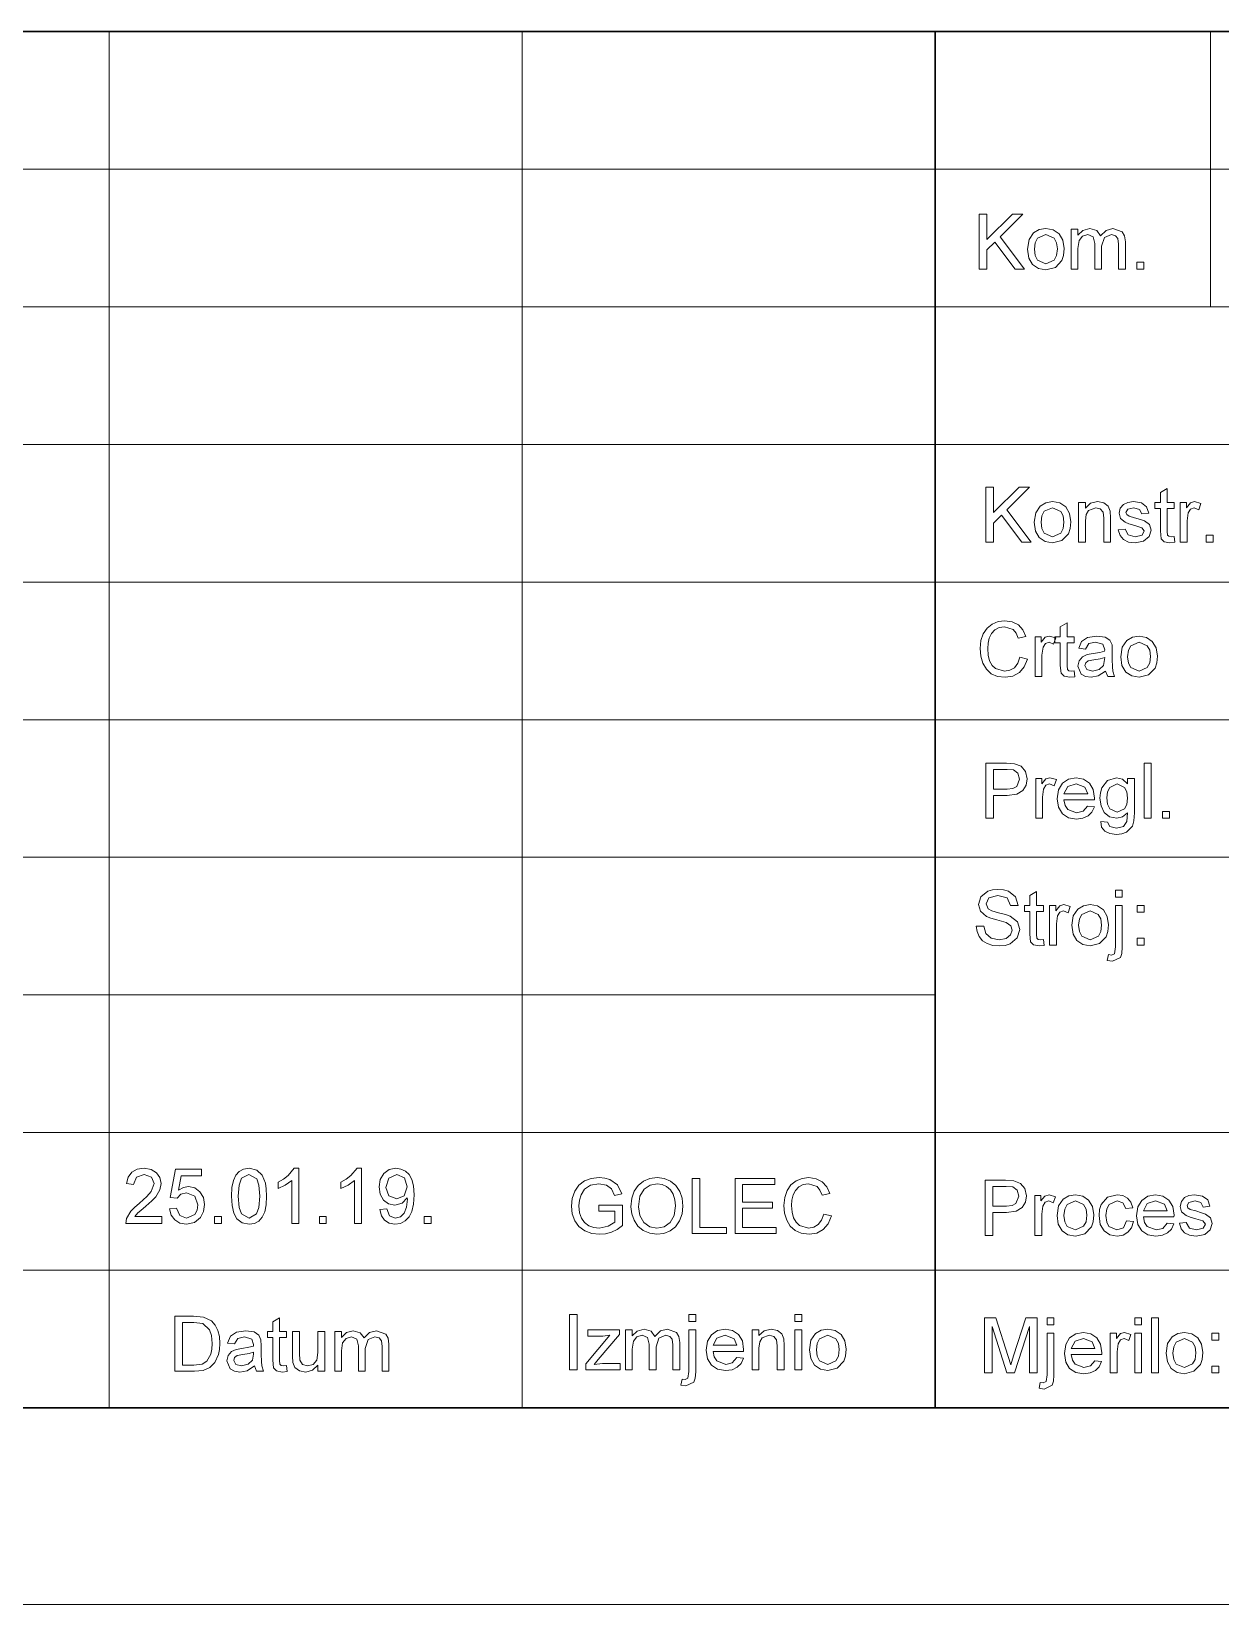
# Model space of a CAD drawing. Extents: x 0 to 297, y 0 to 420.
# Drawn here: x 201.23 to 231.47, y 0 to 40 of the extents above; entities that cross this region are included whole.
import ezdxf

# ---------------------------------------------------------------- set-up
doc = ezdxf.new("R2010")
doc.units = 0

msp = doc.modelspace()

# ---------------------------------------------------------------- linework, layer by layer
at = {"color": 7, "lineweight": 30}
for p, q in [((142.421, 40), (292, 40)), ((224.211, 40), (224.211, 5)), ((20, 5), (292, 5))]:
    msp.add_line(p, q, dxfattribs=at)
at = {"color": 7, "lineweight": 13}
for p, q in [((203.211, 40), (203.211, 5)), ((213.711, 40), (213.711, 5)), ((142.421, 36.5), (292, 36.5)), ((292, 33), (142.421, 33)), ((142.421, 29.5), (260.611, 29.5)), ((142.421, 26), (260.611, 26)), ((142.421, 22.5), (260.611, 22.5)), ((142.421, 19), (292, 19)), ((224.211, 15.5), (142.421, 15.5)), ((142.421, 12), (292, 12)), ((142.421, 8.5), (292, 8.5)), ((0, 0), (297, 0))]:
    msp.add_line(p, q, dxfattribs=at)
at = {"color": 7, "lineweight": 13, "ltscale": 0.175}
msp.add_line((231.211, 40), (231.211, 33), dxfattribs=at)
at = {"color": 7, "lineweight": 13}
for points in [[(225.335, 33.958), (225.335, 35.358), (225.53, 35.358), (225.53, 34.71), (226.178, 35.358), (226.444, 35.358), (225.867, 34.782), (226.482, 33.958), (226.245, 33.958), (225.731, 34.645), (225.53, 34.444), (225.53, 33.958)], [(226.56, 34.464), (226.599, 34.707), (226.714, 34.877), (226.857, 34.961), (227.027, 34.989), (227.214, 34.955), (227.363, 34.853), (227.461, 34.691), (227.494, 34.478), (227.479, 34.305), (227.436, 34.173), (227.268, 34), (227.027, 33.939), (226.838, 33.973), (226.689, 34.074), (226.592, 34.239)], [(226.735, 34.464), (226.756, 34.302), (226.818, 34.187), (227.027, 34.094), (227.235, 34.187), (227.298, 34.304), (227.319, 34.47), (227.298, 34.627), (227.235, 34.741), (227.027, 34.833), (226.818, 34.742), (226.756, 34.626)], [(227.669, 33.958), (227.669, 34.969), (227.844, 34.969), (227.844, 34.817), (227.967, 34.942), (228.141, 34.989), (228.321, 34.94), (228.419, 34.805), (228.558, 34.943), (228.734, 34.989), (228.968, 34.906), (229.029, 34.8), (229.049, 34.65), (229.049, 33.958), (228.874, 33.958), (228.874, 34.588), (228.857, 34.734), (228.797, 34.806), (228.694, 34.833), (228.517, 34.763), (228.446, 34.539), (228.446, 33.958), (228.271, 33.958), (228.271, 34.608), (228.23, 34.777), (228.093, 34.833), (227.96, 34.796), (227.871, 34.685), (227.844, 34.477), (227.844, 33.958)], [(229.341, 33.958), (229.341, 34.133), (229.516, 34.133), (229.516, 33.958)], [(225.505, 27.014), (225.505, 28.414), (225.699, 28.414), (225.699, 27.766), (226.347, 28.414), (226.613, 28.414), (226.036, 27.838), (226.652, 27.014), (226.414, 27.014), (225.9, 27.701), (225.699, 27.5), (225.699, 27.014)], [(226.73, 27.52), (226.768, 27.763), (226.883, 27.933), (227.026, 28.017), (227.197, 28.045), (227.384, 28.011), (227.533, 27.909), (227.63, 27.747), (227.663, 27.534), (227.649, 27.361), (227.605, 27.229), (227.437, 27.056), (227.197, 26.995), (227.008, 27.029), (226.859, 27.13), (226.762, 27.295)], [(227.857, 27.014), (227.857, 28.025), (228.032, 28.025), (228.032, 27.882), (228.163, 28.004), (228.342, 28.045), (228.503, 28.012), (228.614, 27.926), (228.665, 27.8), (228.674, 27.634), (228.674, 27.014), (228.499, 27.014), (228.499, 27.622), (228.48, 27.777), (228.411, 27.859), (228.294, 27.889), (228.11, 27.821), (228.052, 27.721), (228.032, 27.56), (228.032, 27.014)], [(228.869, 27.325), (229.044, 27.345), (229.122, 27.201), (229.301, 27.15), (229.473, 27.195), (229.53, 27.298), (229.465, 27.382), (229.289, 27.436), (229.139, 27.48), (229.04, 27.519), (228.927, 27.615), (228.888, 27.752), (228.918, 27.878), (229.001, 27.974), (229.108, 28.024), (229.253, 28.045), (229.458, 28.01), (229.588, 27.914), (229.646, 27.753), (229.471, 27.734), (229.41, 27.848), (229.266, 27.889), (229.11, 27.854), (229.063, 27.77), (229.082, 27.716), (229.143, 27.674), (229.284, 27.634), (229.431, 27.589), (229.533, 27.554), (229.659, 27.463), (229.705, 27.316), (229.655, 27.154), (229.511, 27.036), (229.299, 26.995), (229.126, 27.016), (229, 27.078), (228.916, 27.182)], [(230.288, 27.161), (230.307, 27.01), (230.177, 26.995), (230.032, 27.024), (229.959, 27.1), (229.938, 27.299), (229.938, 27.87), (229.802, 27.87), (229.802, 28.025), (229.938, 28.025), (229.938, 28.275), (230.113, 28.378), (230.113, 28.025), (230.288, 28.025), (230.288, 27.87), (230.113, 27.87), (230.113, 27.288), (230.122, 27.195), (230.152, 27.163), (230.212, 27.15)], [(230.444, 27.014), (230.444, 28.025), (230.599, 28.025), (230.599, 27.89), (230.701, 28.015), (230.804, 28.045), (230.969, 27.997), (230.913, 27.84), (230.797, 27.889), (230.704, 27.855), (230.645, 27.759), (230.619, 27.555), (230.619, 27.014)], [(226.905, 27.52), (226.925, 27.358), (226.988, 27.243), (227.197, 27.15), (227.405, 27.243), (227.467, 27.36), (227.488, 27.526), (227.467, 27.683), (227.404, 27.797), (227.197, 27.889), (226.988, 27.798), (226.925, 27.682)], [(231.105, 27.014), (231.105, 27.189), (231.28, 27.189), (231.28, 27.014)], [(226.364, 24.088), (226.559, 24.041), (226.479, 23.842), (226.355, 23.696), (226.191, 23.607), (225.994, 23.577), (225.794, 23.6), (225.636, 23.668), (225.514, 23.781), (225.425, 23.934), (225.371, 24.114), (225.353, 24.307), (225.373, 24.51), (225.434, 24.686), (225.531, 24.828), (225.662, 24.932), (225.818, 24.995), (225.988, 25.016), (226.174, 24.989), (226.328, 24.91), (226.445, 24.782), (226.52, 24.612), (226.325, 24.569), (226.27, 24.7), (226.195, 24.791), (225.979, 24.86), (225.842, 24.841), (225.729, 24.783), (225.644, 24.693), (225.588, 24.576), (225.558, 24.444), (225.548, 24.308), (225.56, 24.141), (225.597, 23.997), (225.66, 23.881), (225.75, 23.798), (225.976, 23.732), (226.112, 23.755), (226.226, 23.822), (226.312, 23.933)], [(227.745, 23.743), (227.764, 23.592), (227.634, 23.577), (227.489, 23.606), (227.416, 23.682), (227.395, 23.881), (227.395, 24.452), (227.259, 24.452), (227.259, 24.607), (227.395, 24.607), (227.395, 24.857), (227.57, 24.959), (227.57, 24.607), (227.745, 24.607), (227.745, 24.452), (227.57, 24.452), (227.57, 23.87), (227.579, 23.777), (227.609, 23.744), (227.669, 23.732)], [(226.753, 23.596), (226.753, 24.607), (226.909, 24.607), (226.909, 24.472), (227.011, 24.597), (227.114, 24.627), (227.278, 24.579), (227.222, 24.422), (227.107, 24.471), (227.014, 24.437), (226.955, 24.341), (226.928, 24.137), (226.928, 23.596)], [(228.542, 23.732), (228.358, 23.612), (228.176, 23.577), (228.034, 23.597), (227.929, 23.658), (227.842, 23.865), (227.875, 24), (227.96, 24.098), (228.079, 24.154), (228.226, 24.179), (228.4, 24.206), (228.522, 24.238), (228.523, 24.28), (228.476, 24.417), (228.289, 24.471), (228.118, 24.433), (228.037, 24.296), (227.862, 24.316), (227.937, 24.489), (228.09, 24.591), (228.322, 24.627), (228.534, 24.596), (228.655, 24.518), (228.709, 24.4), (228.717, 24.247), (228.717, 24.03), (228.72, 23.842), (228.729, 23.732), (228.775, 23.596), (228.6, 23.596)], [(228.931, 24.102), (228.969, 24.345), (229.085, 24.515), (229.227, 24.599), (229.398, 24.627), (229.585, 24.593), (229.734, 24.491), (229.832, 24.329), (229.864, 24.116), (229.85, 23.943), (229.807, 23.811), (229.639, 23.638), (229.398, 23.577), (229.209, 23.611), (229.06, 23.712), (228.963, 23.877)], [(229.106, 24.102), (229.127, 23.94), (229.189, 23.825), (229.398, 23.732), (229.606, 23.825), (229.669, 23.942), (229.689, 24.108), (229.668, 24.265), (229.606, 24.379), (229.398, 24.471), (229.189, 24.379), (229.127, 24.264)], [(228.523, 24.082), (228.409, 24.051), (228.251, 24.025), (228.106, 23.995), (228.04, 23.946), (228.017, 23.874), (228.067, 23.773), (228.215, 23.732), (228.385, 23.774), (228.495, 23.88), (228.522, 24.028)], [(225.505, 19.992), (225.505, 21.392), (226.024, 21.392), (226.233, 21.379), (226.403, 21.315), (226.513, 21.182), (226.555, 20.994), (226.527, 20.832), (226.445, 20.697), (226.29, 20.606), (226.047, 20.575), (225.699, 20.575), (225.699, 19.992)], [(225.699, 20.731), (226.045, 20.731), (226.191, 20.748), (226.288, 20.799), (226.36, 20.989), (226.318, 21.141), (226.206, 21.224), (226.041, 21.237), (225.699, 21.237)], [(229.53, 19.992), (229.53, 21.392), (229.705, 21.392), (229.705, 19.992)], [(226.769, 19.992), (226.769, 21.003), (226.924, 21.003), (226.924, 20.868), (227.026, 20.993), (227.129, 21.023), (227.294, 20.975), (227.238, 20.818), (227.122, 20.867), (227.029, 20.833), (226.97, 20.737), (226.944, 20.533), (226.944, 19.992)], [(228.089, 20.303), (228.26, 20.284), (228.199, 20.152), (228.102, 20.054), (227.97, 19.993), (227.805, 19.973), (227.602, 20.007), (227.446, 20.108), (227.346, 20.272), (227.313, 20.489), (227.347, 20.714), (227.447, 20.883), (227.602, 20.988), (227.796, 21.023), (227.984, 20.989), (228.134, 20.887), (228.233, 20.723), (228.266, 20.504), (228.265, 20.459), (227.488, 20.459), (227.518, 20.317), (227.587, 20.213), (227.809, 20.128), (227.978, 20.17)], [(227.488, 20.614), (228.091, 20.614), (228.021, 20.781), (227.795, 20.867), (227.583, 20.798)], [(228.421, 19.914), (228.596, 19.895), (228.653, 19.785), (228.824, 19.739), (229.004, 19.785), (229.09, 19.915), (229.102, 20.128), (228.979, 20.026), (228.828, 19.992), (228.648, 20.03), (228.513, 20.142), (228.43, 20.307), (228.402, 20.502), (228.414, 20.64), (228.452, 20.768), (228.597, 20.956), (228.82, 21.023), (228.976, 20.984), (229.102, 20.867), (229.102, 21.003), (229.277, 21.003), (229.277, 20.13), (229.265, 19.929), (229.229, 19.796), (229.077, 19.641), (228.961, 19.598), (228.821, 19.584), (228.657, 19.604), (228.529, 19.666), (228.446, 19.769)], [(228.577, 20.514), (228.596, 20.349), (228.652, 20.235), (228.839, 20.148), (229.026, 20.235), (229.083, 20.347), (229.102, 20.508), (229.082, 20.664), (229.024, 20.777), (228.836, 20.867), (228.653, 20.778), (228.596, 20.667)], [(229.996, 19.992), (229.996, 20.167), (230.171, 20.167), (230.171, 19.992)], [(225.256, 17.252), (225.45, 17.252), (225.505, 17.065), (225.638, 16.947), (225.841, 16.902), (226.018, 16.936), (226.132, 17.03), (226.17, 17.151), (226.134, 17.261), (226.015, 17.341), (225.781, 17.41), (225.625, 17.456), (225.52, 17.498), (225.365, 17.628), (225.314, 17.801), (225.374, 17.999), (225.548, 18.138), (225.669, 18.174), (225.803, 18.186), (225.948, 18.173), (226.075, 18.137), (226.257, 17.993), (226.325, 17.777), (226.131, 17.777), (226.04, 17.966), (225.81, 18.03), (225.581, 17.968), (225.508, 17.818), (225.56, 17.693), (225.65, 17.643), (225.822, 17.592), (226.002, 17.544), (226.12, 17.503), (226.305, 17.361), (226.364, 17.163), (226.3, 16.954), (226.118, 16.801), (225.991, 16.76), (225.849, 16.747), (225.676, 16.761), (225.533, 16.806), (225.419, 16.88), (225.332, 16.984), (225.277, 17.11)], [(226.967, 16.913), (226.986, 16.762), (226.856, 16.747), (226.711, 16.776), (226.638, 16.852), (226.617, 17.05), (226.617, 17.622), (226.481, 17.622), (226.481, 17.777), (226.617, 17.777), (226.617, 18.027), (226.792, 18.129), (226.792, 17.777), (226.967, 17.777), (226.967, 17.622), (226.792, 17.622), (226.792, 17.04), (226.801, 16.947), (226.831, 16.914), (226.891, 16.902)], [(228.795, 17.991), (228.795, 18.166), (228.97, 18.166), (228.97, 17.991)], [(227.122, 16.766), (227.122, 17.777), (227.278, 17.777), (227.278, 17.642), (227.38, 17.767), (227.483, 17.797), (227.647, 17.749), (227.591, 17.592), (227.476, 17.641), (227.383, 17.607), (227.324, 17.511), (227.297, 17.307), (227.297, 16.766)], [(227.686, 17.272), (227.725, 17.514), (227.84, 17.685), (227.983, 17.769), (228.154, 17.797), (228.34, 17.763), (228.489, 17.661), (228.587, 17.499), (228.62, 17.286), (228.605, 17.113), (228.562, 16.981), (228.394, 16.808), (228.154, 16.747), (227.964, 16.78), (227.815, 16.882), (227.719, 17.047)], [(227.861, 17.272), (227.882, 17.11), (227.944, 16.994), (228.154, 16.902), (228.362, 16.995), (228.424, 17.112), (228.445, 17.277), (228.424, 17.435), (228.361, 17.549), (228.154, 17.641), (227.944, 17.549), (227.882, 17.434)], [(228.589, 16.377), (228.621, 16.527), (228.697, 16.513), (228.77, 16.548), (228.795, 16.721), (228.795, 17.777), (228.97, 17.777), (228.97, 16.712), (228.958, 16.554), (228.922, 16.453), (228.72, 16.358)], [(229.351, 17.602), (229.351, 17.777), (229.526, 17.777), (229.526, 17.602)], [(229.351, 16.766), (229.351, 16.941), (229.526, 16.941), (229.526, 16.766)], [(204.549, 9.867), (204.549, 9.692), (203.635, 9.692), (203.655, 9.815), (203.762, 10.003), (203.853, 10.1), (203.98, 10.209), (204.167, 10.379), (204.279, 10.504), (204.355, 10.706), (204.284, 10.87), (204.098, 10.937), (203.904, 10.87), (203.83, 10.684), (203.655, 10.703), (203.697, 10.871), (203.789, 10.993), (203.925, 11.067), (204.101, 11.092), (204.279, 11.064), (204.415, 10.981), (204.501, 10.857), (204.53, 10.705), (204.499, 10.541), (204.395, 10.371), (204.296, 10.266), (204.144, 10.129), (204.017, 10.023), (203.943, 9.958), (203.864, 9.867)], [(204.744, 10.062), (204.919, 10.081), (205.004, 9.892), (205.178, 9.828), (205.388, 9.919), (205.444, 10.025), (205.463, 10.161), (205.392, 10.387), (205.18, 10.47), (205.033, 10.432), (204.938, 10.334), (204.763, 10.353), (204.899, 11.073), (205.56, 11.073), (205.56, 10.898), (205.044, 10.898), (204.977, 10.536), (205.099, 10.603), (205.227, 10.626), (205.387, 10.594), (205.519, 10.498), (205.608, 10.353), (205.638, 10.172), (205.612, 9.994), (205.532, 9.843), (205.378, 9.715), (205.177, 9.673), (205.01, 9.699), (204.877, 9.779), (204.785, 9.903)], [(206.319, 10.382), (206.331, 10.606), (206.369, 10.784), (206.431, 10.919), (206.518, 11.015), (206.629, 11.073), (206.766, 11.092), (206.965, 11.047), (207.102, 10.917), (207.182, 10.711), (207.206, 10.568), (207.213, 10.382), (207.201, 10.16), (207.164, 9.982), (207.102, 9.847), (207.015, 9.75), (206.904, 9.692), (206.766, 9.673), (206.589, 9.706), (206.455, 9.807), (206.379, 9.952), (206.334, 10.144)], [(206.494, 10.382), (206.513, 10.099), (206.572, 9.934), (206.766, 9.828), (206.96, 9.934), (207.019, 10.099), (207.038, 10.382), (207.019, 10.661), (206.962, 10.827), (206.764, 10.937), (206.575, 10.84), (206.514, 10.663)], [(208.03, 9.692), (207.855, 9.692), (207.855, 10.783), (207.689, 10.665), (207.505, 10.577), (207.505, 10.742), (207.642, 10.817), (207.762, 10.906), (207.917, 11.092), (208.03, 11.092)], [(209.624, 9.692), (209.449, 9.692), (209.449, 10.783), (209.284, 10.665), (209.099, 10.577), (209.099, 10.742), (209.237, 10.817), (209.356, 10.906), (209.512, 11.092), (209.624, 11.092)], [(210.091, 10.042), (210.266, 10.062), (210.342, 9.884), (210.484, 9.828), (210.62, 9.862), (210.712, 9.952), (210.768, 10.105), (210.792, 10.308), (210.791, 10.342), (210.656, 10.21), (210.47, 10.159), (210.316, 10.19), (210.187, 10.285), (210.1, 10.432), (210.072, 10.618), (210.102, 10.811), (210.194, 10.962), (210.331, 11.06), (210.499, 11.092), (210.626, 11.074), (210.742, 11.019), (210.839, 10.931), (210.909, 10.811), (210.952, 10.646), (210.966, 10.42), (210.952, 10.181), (210.909, 9.996), (210.838, 9.857), (210.74, 9.755), (210.617, 9.693), (210.476, 9.673), (210.33, 9.697), (210.213, 9.77), (210.132, 9.886)], [(210.791, 10.622), (210.718, 10.852), (210.527, 10.937), (210.325, 10.845), (210.247, 10.608), (210.321, 10.396), (210.522, 10.314), (210.715, 10.396)], [(215.661, 9.999), (215.661, 10.155), (216.264, 10.155), (216.264, 9.635), (216.125, 9.54), (215.981, 9.471), (215.833, 9.43), (215.681, 9.416), (215.483, 9.438), (215.304, 9.504), (215.155, 9.611), (215.048, 9.758), (214.983, 9.934), (214.962, 10.129), (214.983, 10.325), (215.047, 10.508), (215.152, 10.662), (215.294, 10.77), (215.468, 10.834), (215.666, 10.855), (215.811, 10.843), (215.942, 10.807), (216.135, 10.672), (216.242, 10.446), (216.063, 10.4), (215.986, 10.567), (215.853, 10.663), (215.662, 10.699), (215.445, 10.661), (215.296, 10.558), (215.209, 10.419), (215.169, 10.283), (215.156, 10.136), (215.172, 9.963), (215.22, 9.821), (215.298, 9.711), (215.406, 9.633), (215.532, 9.587), (215.665, 9.572), (215.898, 9.621), (216.07, 9.725), (216.07, 9.999)], [(216.478, 10.117), (216.499, 10.331), (216.56, 10.512), (216.663, 10.659), (216.798, 10.768), (216.957, 10.833), (217.14, 10.855), (217.322, 10.832), (217.485, 10.763), (217.621, 10.653), (217.72, 10.506), (217.78, 10.331), (217.8, 10.133), (217.779, 9.933), (217.715, 9.755), (217.613, 9.608), (217.475, 9.502), (217.313, 9.438), (217.139, 9.416), (216.954, 9.44), (216.79, 9.511), (216.655, 9.623), (216.557, 9.77), (216.498, 9.939)], [(218.034, 9.436), (218.034, 10.836), (218.228, 10.836), (218.228, 9.591), (218.909, 9.591), (218.909, 9.436)], [(219.123, 9.436), (219.123, 10.836), (220.134, 10.836), (220.134, 10.68), (219.317, 10.68), (219.317, 10.233), (220.075, 10.233), (220.075, 10.077), (219.317, 10.077), (219.317, 9.591), (220.173, 9.591), (220.173, 9.436)], [(221.378, 9.927), (221.573, 9.88), (221.493, 9.681), (221.368, 9.535), (221.205, 9.446), (221.008, 9.416), (220.808, 9.439), (220.649, 9.508), (220.528, 9.62), (220.439, 9.773), (220.385, 9.953), (220.367, 10.146), (220.387, 10.35), (220.447, 10.525), (220.545, 10.668), (220.676, 10.771), (220.832, 10.834), (221.002, 10.855), (221.188, 10.829), (221.342, 10.749), (221.459, 10.621), (221.534, 10.451), (221.339, 10.408), (221.284, 10.54), (221.208, 10.63), (220.993, 10.699), (220.856, 10.68), (220.743, 10.622), (220.658, 10.532), (220.602, 10.415), (220.572, 10.283), (220.561, 10.147), (220.574, 9.98), (220.611, 9.836), (220.674, 9.72), (220.764, 9.637), (220.99, 9.572), (221.126, 9.594), (221.24, 9.661), (221.325, 9.772)], [(216.673, 10.115), (216.706, 9.889), (216.805, 9.717), (216.955, 9.608), (217.138, 9.572), (217.324, 9.608), (217.474, 9.718), (217.573, 9.896), (217.606, 10.135), (217.592, 10.294), (217.55, 10.432), (217.48, 10.545), (217.385, 10.629), (217.27, 10.682), (217.141, 10.699), (216.963, 10.666), (216.811, 10.565), (216.707, 10.385)], [(225.484, 9.388), (225.484, 10.788), (226.002, 10.788), (226.212, 10.775), (226.382, 10.71), (226.492, 10.578), (226.534, 10.39), (226.506, 10.228), (226.423, 10.093), (226.269, 10.002), (226.026, 9.971), (225.678, 9.971), (225.678, 9.388)], [(225.678, 10.127), (226.024, 10.127), (226.17, 10.144), (226.267, 10.194), (226.339, 10.384), (226.297, 10.536), (226.185, 10.62), (226.02, 10.632), (225.678, 10.632)], [(226.747, 9.388), (226.747, 10.399), (226.903, 10.399), (226.903, 10.264), (227.005, 10.388), (227.108, 10.418), (227.272, 10.37), (227.217, 10.214), (227.101, 10.263), (227.008, 10.228), (226.949, 10.133), (226.922, 9.928), (226.922, 9.388)], [(227.311, 9.893), (227.35, 10.136), (227.465, 10.307), (227.608, 10.391), (227.779, 10.418), (227.965, 10.385), (228.114, 10.283), (228.212, 10.121), (228.245, 9.908), (228.23, 9.734), (228.187, 9.603), (228.019, 9.43), (227.779, 9.368), (227.589, 9.402), (227.44, 9.504), (227.344, 9.669)], [(229.081, 9.757), (229.256, 9.738), (229.207, 9.583), (229.115, 9.466), (228.989, 9.393), (228.838, 9.368), (228.652, 9.402), (228.506, 9.503), (228.412, 9.667), (228.381, 9.89), (228.394, 10.042), (228.435, 10.174), (228.598, 10.357), (228.837, 10.418), (228.985, 10.397), (229.104, 10.332), (229.189, 10.228), (229.236, 10.088), (229.061, 10.068), (228.98, 10.214), (228.838, 10.263), (228.634, 10.174), (228.575, 10.06), (228.556, 9.894), (228.575, 9.727), (228.632, 9.612), (228.832, 9.524), (228.997, 9.581)], [(230.109, 9.699), (230.281, 9.68), (230.22, 9.548), (230.122, 9.45), (229.99, 9.389), (229.826, 9.368), (229.623, 9.402), (229.466, 9.504), (229.367, 9.667), (229.334, 9.885), (229.367, 10.11), (229.468, 10.278), (229.622, 10.383), (229.816, 10.418), (230.005, 10.384), (230.155, 10.282), (230.253, 10.119), (230.286, 9.9), (230.285, 9.855), (229.509, 9.855), (229.538, 9.713), (229.607, 9.609), (229.829, 9.524), (229.998, 9.566)], [(230.422, 9.699), (230.597, 9.718), (230.676, 9.574), (230.855, 9.524), (231.027, 9.568), (231.084, 9.672), (231.019, 9.756), (230.843, 9.809), (230.693, 9.854), (230.594, 9.892), (230.48, 9.989), (230.442, 10.125), (230.472, 10.251), (230.555, 10.348), (230.662, 10.398), (230.807, 10.418), (231.012, 10.383), (231.142, 10.288), (231.2, 10.127), (231.025, 10.107), (230.964, 10.222), (230.82, 10.263), (230.664, 10.227), (230.617, 10.144), (230.636, 10.089), (230.697, 10.048), (230.838, 10.007), (230.985, 9.963), (231.087, 9.928), (231.213, 9.837), (231.259, 9.69), (231.209, 9.528), (231.065, 9.41), (230.853, 9.368), (230.68, 9.389), (230.554, 9.452), (230.47, 9.555)], [(227.486, 9.894), (227.507, 9.732), (227.569, 9.616), (227.779, 9.524), (227.987, 9.617), (228.049, 9.734), (228.07, 9.899), (228.049, 10.057), (227.986, 10.171), (227.779, 10.263), (227.569, 10.171), (227.507, 10.056)], [(229.509, 10.01), (230.111, 10.01), (230.042, 10.177), (229.815, 10.263), (229.604, 10.194)], [(205.891, 9.692), (205.891, 9.867), (206.066, 9.867), (206.066, 9.692)], [(208.555, 9.692), (208.555, 9.867), (208.73, 9.867), (208.73, 9.692)], [(211.219, 9.692), (211.219, 9.867), (211.394, 9.867), (211.394, 9.692)], [(204.88, 5.931), (204.88, 7.331), (205.358, 7.331), (205.605, 7.311), (205.808, 7.211), (205.904, 7.104), (205.973, 6.971), (206.013, 6.815), (206.027, 6.638), (206.018, 6.488), (205.99, 6.356), (205.895, 6.152), (205.769, 6.025), (205.603, 5.955), (205.38, 5.931)], [(207.719, 6.077), (207.738, 5.926), (207.608, 5.911), (207.462, 5.94), (207.39, 6.017), (207.369, 6.215), (207.369, 6.786), (207.232, 6.786), (207.232, 6.942), (207.369, 6.942), (207.369, 7.192), (207.544, 7.294), (207.544, 6.942), (207.719, 6.942), (207.719, 6.786), (207.544, 6.786), (207.544, 6.205), (207.553, 6.112), (207.583, 6.079), (207.642, 6.067)], [(214.918, 5.971), (214.918, 7.371), (215.113, 7.371), (215.113, 5.971)], [(217.951, 7.196), (217.951, 7.371), (218.126, 7.371), (218.126, 7.196)], [(220.646, 7.196), (220.646, 7.371), (220.821, 7.371), (220.821, 7.196)], [(225.464, 5.888), (225.464, 7.288), (225.753, 7.288), (226.071, 6.303), (226.135, 6.096), (226.205, 6.32), (226.52, 7.288), (226.806, 7.288), (226.806, 5.888), (226.611, 5.888), (226.611, 7.074), (226.231, 5.888), (226.036, 5.888), (225.659, 7.074), (225.659, 5.888)], [(227.059, 7.113), (227.059, 7.288), (227.234, 7.288), (227.234, 7.113)], [(229.287, 7.113), (229.287, 7.288), (229.462, 7.288), (229.462, 7.113)], [(229.715, 5.888), (229.715, 7.288), (229.89, 7.288), (229.89, 5.888)], [(205.074, 6.086), (205.364, 6.086), (205.575, 6.113), (205.697, 6.187), (205.797, 6.367), (205.824, 6.492), (205.832, 6.641), (205.815, 6.839), (205.762, 6.985), (205.592, 7.146), (205.36, 7.175), (205.074, 7.175)], [(206.902, 6.067), (206.718, 5.946), (206.536, 5.911), (206.393, 5.932), (206.288, 5.992), (206.202, 6.199), (206.235, 6.334), (206.32, 6.432), (206.439, 6.488), (206.586, 6.514), (206.76, 6.541), (206.882, 6.572), (206.882, 6.614), (206.836, 6.752), (206.649, 6.806), (206.478, 6.767), (206.396, 6.631), (206.221, 6.65), (206.297, 6.824), (206.45, 6.926), (206.682, 6.961), (206.894, 6.931), (207.014, 6.853), (207.068, 6.735), (207.077, 6.582), (207.077, 6.364), (207.08, 6.176), (207.089, 6.066), (207.135, 5.931), (206.96, 5.931)], [(208.516, 5.931), (208.516, 6.09), (208.382, 5.956), (208.207, 5.911), (208.046, 5.946), (207.935, 6.031), (207.884, 6.158), (207.874, 6.318), (207.874, 6.942), (208.049, 6.942), (208.049, 6.388), (208.059, 6.21), (208.126, 6.105), (208.253, 6.067), (208.395, 6.106), (208.488, 6.212), (208.516, 6.407), (208.516, 6.942), (208.691, 6.942), (208.691, 5.931)], [(208.944, 5.931), (208.944, 6.942), (209.119, 6.942), (209.119, 6.79), (209.242, 6.914), (209.416, 6.961), (209.596, 6.913), (209.694, 6.778), (209.833, 6.915), (210.009, 6.961), (210.243, 6.878), (210.304, 6.773), (210.324, 6.623), (210.324, 5.931), (210.149, 5.931), (210.149, 6.56), (210.132, 6.706), (210.072, 6.778), (209.969, 6.806), (209.792, 6.736), (209.721, 6.511), (209.721, 5.931), (209.546, 5.931), (209.546, 6.58), (209.505, 6.749), (209.368, 6.806), (209.235, 6.768), (209.146, 6.658), (209.119, 6.449), (209.119, 5.931)], [(215.326, 5.971), (215.326, 6.118), (215.941, 6.846), (215.764, 6.827), (215.385, 6.827), (215.385, 6.982), (216.182, 6.982), (216.182, 6.867), (215.642, 6.227), (215.541, 6.107), (215.75, 6.127), (216.201, 6.127), (216.201, 5.971)], [(216.338, 5.971), (216.338, 6.982), (216.512, 6.982), (216.512, 6.83), (216.636, 6.955), (216.81, 7.002), (216.99, 6.953), (217.088, 6.818), (217.227, 6.956), (217.403, 7.002), (217.636, 6.919), (217.698, 6.813), (217.718, 6.663), (217.718, 5.971), (217.543, 5.971), (217.543, 6.601), (217.526, 6.747), (217.466, 6.819), (217.363, 6.846), (217.186, 6.776), (217.115, 6.552), (217.115, 5.971), (216.94, 5.971), (216.94, 6.621), (216.898, 6.79), (216.762, 6.846), (216.629, 6.809), (216.54, 6.698), (216.512, 6.49), (216.512, 5.971)], [(217.745, 5.582), (217.777, 5.732), (217.854, 5.719), (217.927, 5.753), (217.951, 5.926), (217.951, 6.982), (218.126, 6.982), (218.126, 5.918), (218.114, 5.76), (218.079, 5.658), (217.877, 5.563)], [(219.166, 6.282), (219.338, 6.263), (219.277, 6.132), (219.179, 6.033), (219.047, 5.972), (218.883, 5.952), (218.68, 5.986), (218.524, 6.088), (218.424, 6.251), (218.391, 6.468), (218.424, 6.693), (218.525, 6.862), (218.679, 6.967), (218.873, 7.002), (219.062, 6.968), (219.212, 6.866), (219.311, 6.702), (219.343, 6.483), (219.343, 6.438), (218.566, 6.438), (218.595, 6.297), (218.665, 6.193), (218.887, 6.107), (219.055, 6.149)], [(218.566, 6.594), (219.168, 6.594), (219.099, 6.76), (218.873, 6.846), (218.661, 6.777)], [(219.557, 5.971), (219.557, 6.982), (219.732, 6.982), (219.732, 6.839), (219.863, 6.961), (220.042, 7.002), (220.203, 6.969), (220.314, 6.883), (220.365, 6.757), (220.374, 6.591), (220.374, 5.971), (220.199, 5.971), (220.199, 6.579), (220.18, 6.734), (220.11, 6.816), (219.994, 6.846), (219.81, 6.778), (219.752, 6.678), (219.732, 6.517), (219.732, 5.971)], [(220.646, 5.971), (220.646, 6.982), (220.821, 6.982), (220.821, 5.971)], [(221.016, 6.477), (221.054, 6.72), (221.169, 6.89), (221.312, 6.974), (221.483, 7.002), (221.67, 6.968), (221.819, 6.866), (221.916, 6.704), (221.949, 6.491), (221.935, 6.318), (221.891, 6.186), (221.723, 6.013), (221.483, 5.952), (221.294, 5.986), (221.145, 6.087), (221.048, 6.252)], [(221.191, 6.477), (221.211, 6.315), (221.274, 6.2), (221.483, 6.107), (221.691, 6.2), (221.753, 6.317), (221.774, 6.483), (221.753, 6.64), (221.69, 6.754), (221.483, 6.846), (221.274, 6.755), (221.211, 6.639)], [(226.853, 5.498), (226.884, 5.649), (226.961, 5.635), (227.034, 5.67), (227.059, 5.842), (227.059, 6.899), (227.234, 6.899), (227.234, 5.834), (227.222, 5.676), (227.186, 5.575), (226.984, 5.48)], [(228.274, 6.199), (228.445, 6.18), (228.384, 6.048), (228.286, 5.95), (228.154, 5.889), (227.99, 5.868), (227.787, 5.902), (227.631, 6.004), (227.531, 6.167), (227.498, 6.385), (227.531, 6.61), (227.632, 6.778), (227.786, 6.883), (227.981, 6.918), (228.169, 6.884), (228.319, 6.782), (228.418, 6.619), (228.451, 6.4), (228.45, 6.355), (227.673, 6.355), (227.703, 6.213), (227.772, 6.109), (227.994, 6.024), (228.163, 6.066)], [(228.665, 5.888), (228.665, 6.899), (228.82, 6.899), (228.82, 6.764), (228.922, 6.888), (229.025, 6.918), (229.19, 6.87), (229.134, 6.714), (229.018, 6.763), (228.925, 6.728), (228.866, 6.633), (228.84, 6.428), (228.84, 5.888)], [(229.287, 5.888), (229.287, 6.899), (229.462, 6.899), (229.462, 5.888)], [(230.084, 6.393), (230.122, 6.636), (230.238, 6.807), (230.38, 6.891), (230.551, 6.918), (230.738, 6.885), (230.887, 6.783), (230.985, 6.621), (231.017, 6.408), (231.003, 6.234), (230.96, 6.103), (230.792, 5.93), (230.551, 5.868), (230.362, 5.902), (230.213, 6.004), (230.116, 6.169)], [(231.251, 6.724), (231.251, 6.899), (231.426, 6.899), (231.426, 6.724)], [(206.882, 6.417), (206.769, 6.386), (206.611, 6.36), (206.466, 6.329), (206.4, 6.28), (206.377, 6.208), (206.427, 6.107), (206.574, 6.067), (206.745, 6.108), (206.855, 6.215), (206.882, 6.363)], [(227.673, 6.51), (228.276, 6.51), (228.206, 6.677), (227.98, 6.763), (227.768, 6.694)], [(230.259, 6.394), (230.28, 6.232), (230.342, 6.116), (230.551, 6.024), (230.759, 6.117), (230.822, 6.234), (230.842, 6.399), (230.821, 6.557), (230.759, 6.671), (230.551, 6.763), (230.342, 6.671), (230.28, 6.556)], [(231.251, 5.888), (231.251, 6.063), (231.426, 6.063), (231.426, 5.888)]]:
    msp.add_lwpolyline(points, close=True, dxfattribs=at)

doc.saveas('drawing.dxf')
